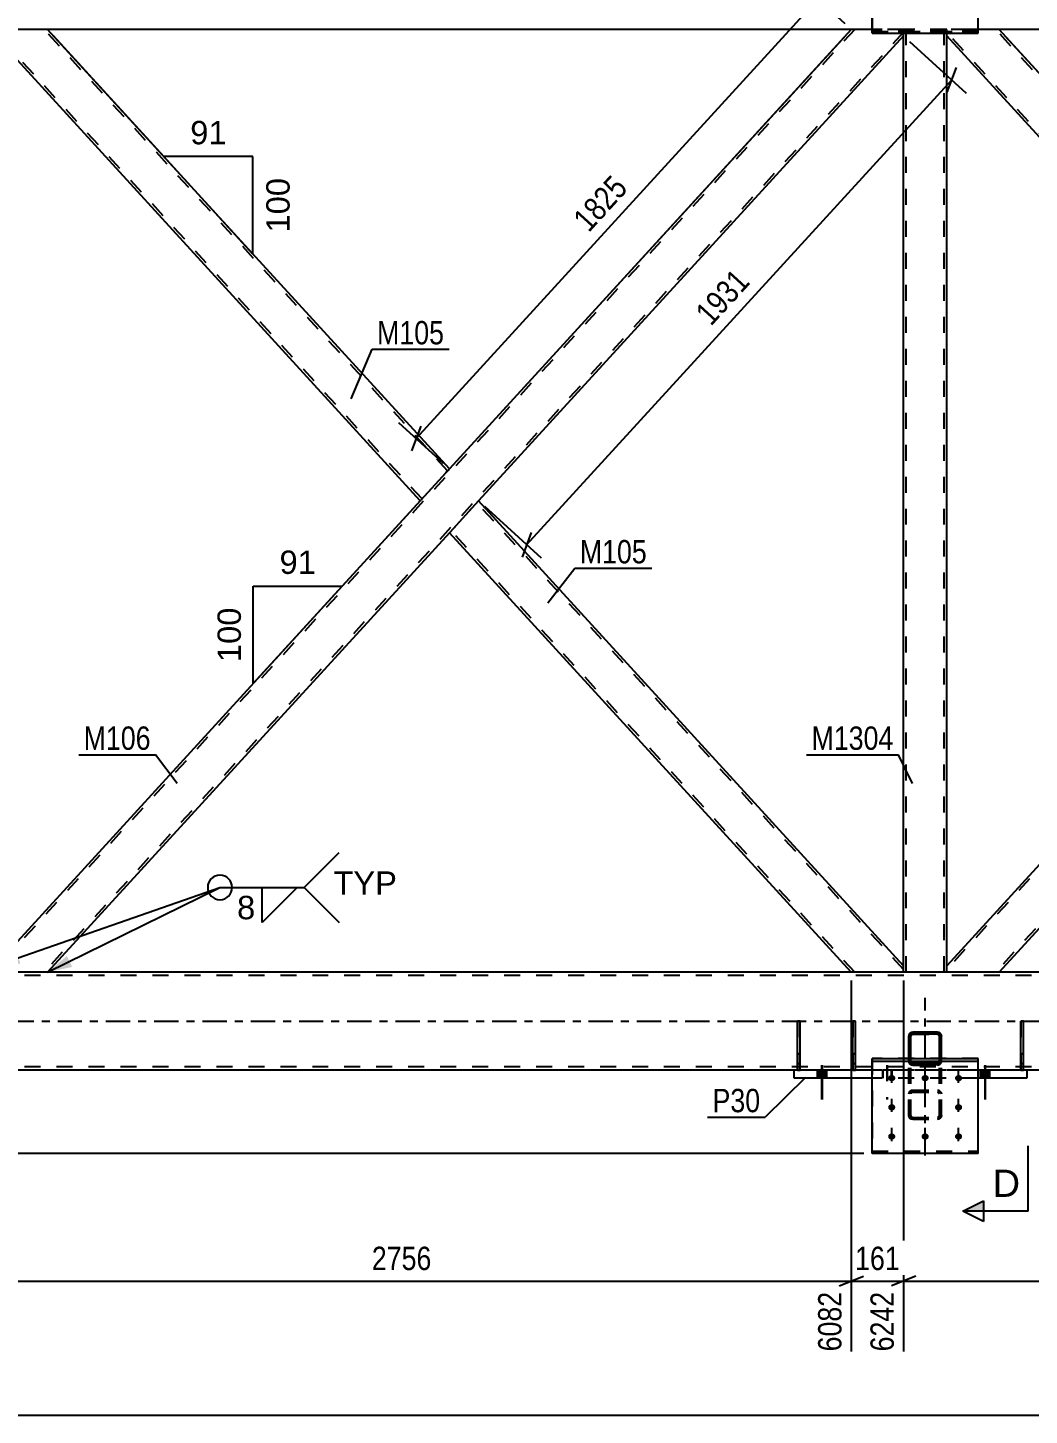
# Model space of a CAD drawing. Header units: millimetres. Extents: x -81 to 760, y -449 to 145.
# Drawn here: x 102.3 to 225.1, y -175.9 to -5.8 of the extents above; entities that cross this region are included whole.
import ezdxf

# ---------------------------------------------------------------- set-up
doc = ezdxf.new("R2010")
doc.units = ezdxf.units.MM
doc.linetypes.add('DXK_LINE_DOT2', pattern=[3.9198, 1.9599, -1.9599])
doc.linetypes.add('DXK_LINE_DOT3', pattern=[5.9187, 2.979, -0.9799, 0.9799, -0.9799])
doc.styles.add('Arial', font='ARIAL.TTF', dxfattribs={"height": 0.2})
doc.styles.add('Arial Narrow', font='ARIALN.TTF', dxfattribs={"height": 0.2})

# ---------------------------------------------------------------- blocks, each defined once
blk = doc.blocks.new('Part-122571161-3328 - 3322')
at = {"color": 2, "linetype": 'Continuous'}
for p, q in [((196.29, -134.6), (196.29, -133.6)), ((205.83, -133.6), (196.29, -133.6)), ((224.79, -133.6), (218.83, -133.6)), ((224.79, -133.6), (224.79, -134.6)), ((205.83, -134.6), (196.29, -134.6)), ((224.79, -134.6), (218.83, -134.6))]:
    blk.add_line(p, q, dxfattribs=at)
at = {"color": 7, "linetype": 'DXK_LINE_DOT2'}
for p, q in [((218.83, -133.6), (205.83, -133.6)), ((218.83, -134.6), (205.83, -134.6))]:
    blk.add_line(p, q, dxfattribs=at)
blk = doc.blocks.new('Part-122571161-3352 - 3322')
at = {"color": 2, "linetype": 'Continuous'}
for p, q in [((210.37, -129.26), (210.33, -129.44)), ((210.47, -129.1), (210.37, -129.26)), ((210.63, -129), (210.47, -129.1)), ((210.81, -128.96), (210.63, -129)), ((213.85, -128.96), (210.81, -128.96)), ((214.04, -129), (213.85, -128.96)), ((214.19, -129.1), (214.04, -129)), ((214.3, -129.26), (214.19, -129.1)), ((214.33, -129.44), (214.3, -129.26)), ((210.33, -129.45), (210.33, -129.44)), ((214.33, -129.45), (214.33, -129.44))]:
    blk.add_line(p, q, dxfattribs=at)
at = {"color": 7, "linetype": 'DXK_LINE_DOT2'}
for p, q in [((210.33, -129.44), (210.37, -129.26)), ((210.59, -129.35), (210.64, -129.27)), ((210.63, -129), (210.81, -128.96)), ((210.64, -129.27), (210.72, -129.22)), ((210.72, -129.22), (210.81, -129.2)), ((213.85, -129.2), (210.81, -129.2)), ((213.85, -128.96), (214.04, -129)), ((213.85, -129.2), (213.95, -129.22)), ((213.95, -129.22), (214.02, -129.27)), ((214.02, -129.27), (214.07, -129.35)), ((214.3, -129.26), (214.33, -129.44)), ((210.33, -132.48), (210.33, -129.45)), ((210.57, -129.44), (210.59, -129.35)), ((210.57, -132.48), (210.57, -129.44)), ((214.07, -129.35), (214.09, -129.44)), ((214.09, -132.48), (214.09, -129.44)), ((214.33, -132.48), (214.33, -129.45)), ((210.33, -132.48), (210.37, -132.66)), ((210.37, -132.66), (210.33, -132.48)), ((210.37, -132.66), (210.47, -132.82)), ((210.59, -132.57), (210.57, -132.48)), ((210.64, -132.65), (210.59, -132.57)), ((210.72, -132.7), (210.64, -132.65)), ((214.02, -132.65), (213.95, -132.7)), ((214.07, -132.57), (214.02, -132.65)), ((214.09, -132.48), (214.07, -132.57)), ((214.19, -132.82), (214.3, -132.66)), ((214.3, -132.66), (214.33, -132.48)), ((214.33, -132.48), (214.3, -132.66)), ((210.47, -132.82), (210.63, -132.92)), ((210.63, -132.92), (210.81, -132.96)), ((210.72, -132.94), (210.63, -132.92)), ((210.81, -132.72), (210.72, -132.7)), ((210.81, -132.96), (210.72, -132.94)), ((213.85, -132.72), (210.81, -132.72)), ((213.85, -132.96), (210.81, -132.96)), ((213.95, -132.7), (213.85, -132.72)), ((213.85, -132.96), (214.04, -132.92)), ((214.04, -132.92), (213.85, -132.96)), ((214.04, -132.92), (214.19, -132.82))]:
    blk.add_line(p, q, dxfattribs=at)
for centre, start, end in [((210.81, -129.44), 112.5, 157.5), ((213.85, -129.44), 22.5, 67.5), ((210.81, -132.48), 202.5, 247.5), ((213.85, -132.48), 292.5, 337.5)]:
    blk.add_arc(centre, 0.48, start, end, dxfattribs=at)
blk = doc.blocks.new('Part-122571161-3351 - 3322')
at = {"color": 7, "linetype": 'DXK_LINE_DOT3'}
blk.add_line((212.33, -144.05), (212.33, -124.77), dxfattribs=at)
at = {"color": 2, "linetype": 'Continuous'}
for p, q in [((210.33, -129.45), (210.37, -129.27)), ((210.37, -129.27), (210.47, -129.11)), ((210.47, -129.11), (210.63, -129.01)), ((210.63, -129.01), (210.81, -128.97)), ((210.81, -128.97), (213.85, -128.97)), ((213.85, -128.97), (214.04, -129.01)), ((214.04, -129.01), (214.19, -129.11)), ((214.19, -129.11), (214.3, -129.27)), ((214.3, -129.27), (214.33, -129.45)), ((210.33, -132.17), (210.33, -129.45)), ((214.33, -132.17), (214.33, -129.45))]:
    blk.add_line(p, q, dxfattribs=at)
at = {"color": 7, "linetype": 'DXK_LINE_DOT2'}
for p, q in [((210.64, -129.28), (210.59, -129.36)), ((210.72, -129.23), (210.64, -129.28)), ((210.81, -129.21), (210.72, -129.23)), ((210.81, -129.21), (213.85, -129.21)), ((213.95, -129.23), (213.85, -129.21)), ((214.02, -129.28), (213.95, -129.23)), ((214.07, -129.36), (214.02, -129.28)), ((210.59, -129.36), (210.57, -129.45)), ((210.57, -139.19), (210.57, -129.45)), ((214.09, -129.45), (214.07, -129.36)), ((214.09, -139.19), (214.09, -129.45)), ((210.33, -139.19), (210.33, -132.17)), ((210.37, -132.67), (210.33, -132.49)), ((210.47, -132.83), (210.37, -132.67)), ((210.57, -132.49), (210.59, -132.58)), ((210.59, -132.58), (210.64, -132.66)), ((210.64, -132.66), (210.72, -132.71)), ((213.95, -132.71), (214.02, -132.66)), ((214.02, -132.66), (214.07, -132.58)), ((214.07, -132.58), (214.09, -132.49)), ((214.3, -132.67), (214.19, -132.83)), ((214.33, -132.49), (214.3, -132.67)), ((214.33, -139.19), (214.33, -132.17)), ((210.63, -132.93), (210.47, -132.83)), ((210.81, -132.97), (210.63, -132.93)), ((210.72, -132.71), (210.81, -132.73)), ((210.81, -132.73), (213.85, -132.73)), ((210.81, -132.97), (213.85, -132.97)), ((213.85, -132.73), (213.95, -132.71)), ((214.04, -132.93), (213.85, -132.97)), ((214.19, -132.83), (214.04, -132.93)), ((210.81, -136.08), (210.63, -136.11)), ((210.81, -136.08), (213.85, -136.08)), ((214.04, -136.11), (213.85, -136.08)), ((210.37, -136.34), (210.33, -136.5)), ((210.47, -136.2), (210.37, -136.34)), ((210.63, -136.11), (210.47, -136.2)), ((210.57, -136.5), (210.59, -136.42)), ((210.59, -136.42), (210.64, -136.35)), ((210.64, -136.35), (210.72, -136.31)), ((210.72, -136.31), (210.81, -136.29)), ((210.81, -136.29), (213.85, -136.29)), ((213.85, -136.29), (213.95, -136.31)), ((213.95, -136.31), (214.02, -136.35)), ((214.02, -136.35), (214.07, -136.42)), ((214.19, -136.2), (214.04, -136.11)), ((214.07, -136.42), (214.09, -136.5)), ((214.3, -136.34), (214.19, -136.2)), ((214.33, -136.5), (214.3, -136.34)), ((210.33, -139.19), (210.37, -139.35)), ((210.37, -139.35), (210.47, -139.49)), ((210.59, -139.27), (210.57, -139.19)), ((210.64, -139.34), (210.59, -139.27)), ((210.72, -139.39), (210.64, -139.34)), ((210.81, -139.4), (210.72, -139.39)), ((210.81, -139.4), (213.85, -139.4)), ((213.95, -139.39), (213.85, -139.4)), ((214.02, -139.34), (213.95, -139.39)), ((214.07, -139.27), (214.02, -139.34)), ((214.09, -139.19), (214.07, -139.27)), ((214.19, -139.49), (214.3, -139.35)), ((214.3, -139.35), (214.33, -139.19)), ((210.47, -139.49), (210.63, -139.58)), ((210.63, -139.58), (210.81, -139.62)), ((210.81, -139.62), (213.85, -139.62)), ((213.85, -139.62), (214.04, -139.58)), ((214.04, -139.58), (214.19, -139.49))]:
    blk.add_line(p, q, dxfattribs=at)
blk = doc.blocks.new('Bolt-122571161-3353 - 3322')
at = {"linetype": 'Continuous'}
for points in [[(200.17, -133.6), (199.09, -133.6), (199.09, -134.6), (200.17, -134.6)], [(220.17, -133.6), (219.09, -133.6), (219.09, -134.6), (220.17, -134.6)]]:
    blk.add_hatch(color=1, dxfattribs=at).paths.add_polyline_path(points)
at = {"color": 1, "linetype": 'Continuous'}
for p, q in [((199.09, -133.6), (199.09, -134.6)), ((199.63, -133), (199.63, -137.2)), ((200.17, -133.6), (200.17, -134.6)), ((219.09, -133.6), (219.09, -134.6)), ((219.63, -133), (219.63, -137.2)), ((220.17, -133.6), (220.17, -134.6))]:
    blk.add_line(p, q, dxfattribs=at)
at = {"color": 1, "linetype": 'DXK_LINE_DOT2'}
for p, q in [((207.09, -133.6), (207.09, -134.6)), ((207.63, -133), (207.63, -137.2)), ((208.17, -133.6), (208.17, -134.6))]:
    blk.add_line(p, q, dxfattribs=at)
blk = doc.blocks.new('Bolt-122571161-3354 - 3322')
at = {"linetype": 'Continuous'}
for points in [[(200.23, -133.6), (199.15, -133.6), (199.15, -134.6), (200.23, -134.6)], [(220.23, -133.6), (219.15, -133.6), (219.15, -134.6), (220.23, -134.6)]]:
    blk.add_hatch(color=1, dxfattribs=at).paths.add_polyline_path(points)
at = {"color": 1, "linetype": 'Continuous'}
for p, q in [((199.15, -133.6), (199.15, -134.6)), ((199.69, -133), (199.69, -137.2)), ((200.23, -133.6), (200.23, -134.6)), ((219.15, -133.6), (219.15, -134.6)), ((219.69, -133), (219.69, -137.2)), ((220.23, -133.6), (220.23, -134.6))]:
    blk.add_line(p, q, dxfattribs=at)
at = {"color": 1, "linetype": 'DXK_LINE_DOT2'}
for p, q in [((207.15, -133.6), (207.15, -134.6)), ((207.69, -133), (207.69, -137.2)), ((208.23, -133.6), (208.23, -134.6))]:
    blk.add_line(p, q, dxfattribs=at)
blk = doc.blocks.new('Part-122571161-3507 - 3322')
at = {"color": 2, "linetype": 'Continuous'}
for p, q in [((196.69, -133.6), (196.69, -127.6)), ((196.69, -127.6), (197.01, -127.6)), ((197.01, -133.6), (197.01, -127.6)), ((196.69, -131.6), (197.01, -131.6)), ((197.01, -133.6), (196.69, -133.6))]:
    blk.add_line(p, q, dxfattribs=at)
at = {"color": 7, "linetype": 'DXK_LINE_DOT2'}
blk.add_line((196.69, -132.8), (197.01, -132.8), dxfattribs=at)
blk = doc.blocks.new('Bolt-122571161-3488 - 3322')
at = {"color": 1, "linetype": 'DXK_LINE_DOT2'}
for p, q in [((208.23, -135.14), (208.23, -133.52)), ((212.33, -135.14), (212.33, -133.52)), ((216.43, -135.14), (216.43, -133.52)), ((208.23, -138.72), (208.23, -137.1)), ((216.43, -138.72), (216.43, -137.1)), ((208.23, -142.3), (208.23, -140.68)), ((212.33, -142.3), (212.33, -140.68)), ((216.43, -142.3), (216.43, -140.68))]:
    blk.add_line(p, q, dxfattribs=at)
blk = doc.blocks.new('Bolt-122571161-3491 - 3322')
at = {"linetype": 'Continuous'}
for points in [[(208.23, -134.2), (208.32, -134.2), (208.41, -134.23), (208.49, -134.27), (208.56, -134.32), (208.61, -134.39), (208.65, -134.46), (208.67, -134.54), (208.67, -134.62), (208.65, -134.7), (208.61, -134.77), (208.56, -134.84), (208.49, -134.89), (208.41, -134.93), (208.32, -134.96), (208.23, -134.96), (208.14, -134.96), (208.05, -134.93), (207.97, -134.89), (207.91, -134.84), (207.85, -134.77), (207.81, -134.7), (207.8, -134.62), (207.8, -134.54), (207.81, -134.46), (207.85, -134.39), (207.91, -134.32), (207.97, -134.27), (208.05, -134.23), (208.14, -134.2)], [(212.33, -134.2), (212.42, -134.2), (212.51, -134.23), (212.59, -134.27), (212.66, -134.32), (212.71, -134.39), (212.75, -134.46), (212.77, -134.54), (212.77, -134.62), (212.75, -134.7), (212.71, -134.77), (212.66, -134.84), (212.59, -134.89), (212.51, -134.93), (212.42, -134.96), (212.33, -134.96), (212.24, -134.96), (212.15, -134.93), (212.07, -134.89), (212.01, -134.84), (211.95, -134.77), (211.91, -134.7), (211.9, -134.62), (211.9, -134.54), (211.91, -134.46), (211.95, -134.39), (212.01, -134.32), (212.07, -134.27), (212.15, -134.23), (212.24, -134.2)], [(216.43, -134.2), (216.52, -134.2), (216.61, -134.23), (216.69, -134.27), (216.76, -134.32), (216.81, -134.39), (216.85, -134.46), (216.87, -134.54), (216.87, -134.62), (216.85, -134.7), (216.81, -134.77), (216.76, -134.84), (216.69, -134.89), (216.61, -134.93), (216.52, -134.96), (216.43, -134.96), (216.34, -134.96), (216.25, -134.93), (216.17, -134.89), (216.11, -134.84), (216.05, -134.77), (216.01, -134.7), (216, -134.62), (216, -134.54), (216.01, -134.46), (216.05, -134.39), (216.11, -134.32), (216.17, -134.27), (216.25, -134.23), (216.34, -134.2)], [(208.23, -137.78), (208.32, -137.78), (208.41, -137.81), (208.49, -137.85), (208.56, -137.9), (208.61, -137.97), (208.65, -138.04), (208.67, -138.12), (208.67, -138.2), (208.65, -138.28), (208.61, -138.35), (208.56, -138.42), (208.49, -138.47), (208.41, -138.51), (208.32, -138.54), (208.23, -138.54), (208.14, -138.54), (208.05, -138.51), (207.97, -138.47), (207.91, -138.42), (207.85, -138.35), (207.81, -138.28), (207.8, -138.2), (207.8, -138.12), (207.81, -138.04), (207.85, -137.97), (207.91, -137.9), (207.97, -137.85), (208.05, -137.81), (208.14, -137.78)], [(216.43, -137.78), (216.52, -137.78), (216.61, -137.81), (216.69, -137.85), (216.76, -137.9), (216.81, -137.97), (216.85, -138.04), (216.87, -138.12), (216.87, -138.2), (216.85, -138.28), (216.81, -138.35), (216.76, -138.42), (216.69, -138.47), (216.61, -138.51), (216.52, -138.54), (216.43, -138.54), (216.34, -138.54), (216.25, -138.51), (216.17, -138.47), (216.11, -138.42), (216.05, -138.35), (216.01, -138.28), (216, -138.2), (216, -138.12), (216.01, -138.04), (216.05, -137.97), (216.11, -137.9), (216.17, -137.85), (216.25, -137.81), (216.34, -137.78)], [(208.23, -141.36), (208.32, -141.36), (208.41, -141.39), (208.49, -141.43), (208.56, -141.48), (208.61, -141.55), (208.65, -141.62), (208.67, -141.7), (208.67, -141.78), (208.65, -141.86), (208.61, -141.93), (208.56, -142), (208.49, -142.05), (208.41, -142.09), (208.32, -142.12), (208.23, -142.12), (208.14, -142.12), (208.05, -142.09), (207.97, -142.05), (207.91, -142), (207.85, -141.93), (207.81, -141.86), (207.8, -141.78), (207.8, -141.7), (207.81, -141.62), (207.85, -141.55), (207.91, -141.48), (207.97, -141.43), (208.05, -141.39), (208.14, -141.36)], [(212.33, -141.36), (212.42, -141.36), (212.51, -141.39), (212.59, -141.43), (212.66, -141.48), (212.71, -141.55), (212.75, -141.62), (212.77, -141.7), (212.77, -141.78), (212.75, -141.86), (212.71, -141.93), (212.66, -142), (212.59, -142.05), (212.51, -142.09), (212.42, -142.12), (212.33, -142.12), (212.24, -142.12), (212.15, -142.09), (212.07, -142.05), (212.01, -142), (211.95, -141.93), (211.91, -141.86), (211.9, -141.78), (211.9, -141.7), (211.91, -141.62), (211.95, -141.55), (212.01, -141.48), (212.07, -141.43), (212.15, -141.39), (212.24, -141.36)], [(216.43, -141.36), (216.52, -141.36), (216.61, -141.39), (216.69, -141.43), (216.76, -141.48), (216.81, -141.55), (216.85, -141.62), (216.87, -141.7), (216.87, -141.78), (216.85, -141.86), (216.81, -141.93), (216.76, -142), (216.69, -142.05), (216.61, -142.09), (216.52, -142.12), (216.43, -142.12), (216.34, -142.12), (216.25, -142.09), (216.17, -142.05), (216.11, -142), (216.05, -141.93), (216.01, -141.86), (216, -141.78), (216, -141.7), (216.01, -141.62), (216.05, -141.55), (216.11, -141.48), (216.17, -141.43), (216.25, -141.39), (216.34, -141.36)]]:
    blk.add_hatch(color=1, dxfattribs=at).paths.add_polyline_path(points)
at = {"color": 1, "linetype": 'Continuous'}
for p, q in [((208.23, -135.14), (208.23, -133.53)), ((212.33, -135.14), (212.33, -133.53)), ((216.43, -135.14), (216.43, -133.53)), ((208.23, -138.72), (208.23, -137.11)), ((216.43, -138.72), (216.43, -137.11)), ((208.23, -142.3), (208.23, -140.69)), ((212.33, -142.3), (212.33, -140.69)), ((216.43, -142.3), (216.43, -140.69))]:
    blk.add_line(p, q, dxfattribs=at)
blk = doc.blocks.new('Part-122571161-3501 - 3322')
at = {"color": 2, "linetype": 'Continuous'}
for p, q in [((224.07, -133.6), (224.07, -127.6)), ((224.07, -127.6), (224.39, -127.6)), ((224.39, -133.6), (224.39, -127.6)), ((224.07, -131.6), (224.39, -131.6)), ((224.39, -133.6), (224.07, -133.6))]:
    blk.add_line(p, q, dxfattribs=at)
at = {"color": 7, "linetype": 'DXK_LINE_DOT2'}
blk.add_line((224.07, -132.8), (224.39, -132.8), dxfattribs=at)
blk = doc.blocks.new('Part-122571161-3504 - 3322')
at = {"color": 2, "linetype": 'Continuous'}
for p, q in [((203.47, -133.6), (203.47, -127.6)), ((203.47, -127.6), (203.79, -127.6)), ((203.79, -133.6), (203.79, -127.6)), ((203.47, -131.6), (203.79, -131.6)), ((203.79, -133.6), (203.47, -133.6))]:
    blk.add_line(p, q, dxfattribs=at)
at = {"color": 7, "linetype": 'DXK_LINE_DOT2'}
blk.add_line((203.47, -132.8), (203.79, -132.8), dxfattribs=at)
blk = doc.blocks.new('Part-122571161-3510 - 3322')
at = {"color": 7, "linetype": 'DXK_LINE_DOT2'}
for p, q in [((224.07, -127.6), (224.07, -133.6)), ((224.39, -127.6), (224.07, -127.6)), ((224.39, -133.6), (224.39, -127.6)), ((224.39, -131.6), (224.07, -131.6)), ((224.07, -132.8), (224.39, -132.8)), ((224.07, -133.6), (224.39, -133.6))]:
    blk.add_line(p, q, dxfattribs=at)
blk = doc.blocks.new('Part-122571161-3513 - 3322')
at = {"color": 7, "linetype": 'DXK_LINE_DOT2'}
for p, q in [((203.47, -127.6), (203.47, -133.6)), ((203.79, -127.6), (203.47, -127.6)), ((203.79, -133.6), (203.79, -127.6)), ((203.79, -131.6), (203.47, -131.6)), ((203.47, -132.8), (203.79, -132.8)), ((203.47, -133.6), (203.79, -133.6))]:
    blk.add_line(p, q, dxfattribs=at)
blk = doc.blocks.new('Part-122571161-3516 - 3322')
at = {"color": 7, "linetype": 'DXK_LINE_DOT2'}
for p, q in [((196.69, -127.6), (196.69, -133.6)), ((197.01, -127.6), (196.69, -127.6)), ((197.01, -133.6), (197.01, -127.6)), ((197.01, -131.6), (196.69, -131.6)), ((196.69, -132.8), (197.01, -132.8)), ((196.69, -133.6), (197.01, -133.6))]:
    blk.add_line(p, q, dxfattribs=at)
blk = doc.blocks.new('Part-122571161-3521 - 3322')
at = {"color": 2, "linetype": 'Continuous'}
for p, q in [((205.83, -6), (0, -6)), ((439.17, -6), (218.83, -6))]:
    blk.add_line(p, q, dxfattribs=at)
at = {"color": 7, "linetype": 'DXK_LINE_DOT2'}
blk.add_line((218.83, -6), (205.83, -6), dxfattribs=at)
blk = doc.blocks.new('Part-122571161-3526 - 3322')
at = {"color": 2, "linetype": 'Continuous'}
for p, q in [((578.17, -121.6), (-40, -121.6)), ((196.29, -133.6), (-14.5, -133.6)), ((439.17, -133.6), (224.79, -133.6))]:
    blk.add_line(p, q, dxfattribs=at)
at = {"color": 7, "linetype": 'DXK_LINE_DOT2'}
for p, q in [((578.17, -122), (-40, -122)), ((578.17, -133.2), (-40, -133.2)), ((578.17, -133.6), (-27.5, -133.6)), ((224.79, -133.6), (196.29, -133.6))]:
    blk.add_line(p, q, dxfattribs=at)
at = {"color": 7, "linetype": 'DXK_LINE_DOT3'}
blk.add_line((-42, -127.6), (578.17, -127.6), dxfattribs=at)
blk = doc.blocks.new('Part-122571161-3671 - 3322')
at = {"color": 7, "linetype": 'DXK_LINE_DOT3'}
blk.add_line((212.33, -144.05), (212.33, -124.75), dxfattribs=at)
at = {"color": 7, "linetype": 'DXK_LINE_DOT2'}
for p, q in [((210.37, -129.25), (210.33, -129.43)), ((210.47, -129.09), (210.37, -129.25)), ((210.63, -128.99), (210.47, -129.09)), ((210.59, -129.34), (210.64, -129.26)), ((210.81, -128.95), (210.63, -128.99)), ((210.64, -129.26), (210.72, -129.21)), ((210.72, -129.21), (210.81, -129.19)), ((210.81, -128.95), (213.85, -128.95)), ((210.81, -129.19), (213.85, -129.19)), ((214.04, -128.99), (213.85, -128.95)), ((213.85, -129.19), (213.95, -129.21)), ((213.95, -129.21), (214.02, -129.26)), ((214.02, -129.26), (214.07, -129.34)), ((214.19, -129.09), (214.04, -128.99)), ((214.3, -129.25), (214.19, -129.09)), ((214.33, -129.43), (214.3, -129.25)), ((210.33, -139.18), (210.33, -129.43)), ((210.57, -129.43), (210.59, -129.34)), ((210.57, -139.18), (210.57, -129.43)), ((214.07, -129.34), (214.09, -129.43)), ((214.09, -139.18), (214.09, -129.43)), ((214.33, -139.18), (214.33, -129.43)), ((210.33, -132.48), (210.37, -132.67)), ((210.37, -132.67), (210.47, -132.83)), ((210.59, -132.58), (210.57, -132.48)), ((210.64, -132.65), (210.59, -132.58)), ((210.72, -132.71), (210.64, -132.65)), ((214.02, -132.65), (213.95, -132.71)), ((214.07, -132.58), (214.02, -132.65)), ((214.09, -132.48), (214.07, -132.58)), ((214.19, -132.83), (214.3, -132.67)), ((214.3, -132.67), (214.33, -132.48)), ((210.47, -132.83), (210.63, -132.93)), ((210.63, -132.93), (210.81, -132.97)), ((210.81, -132.73), (210.72, -132.71)), ((210.81, -132.73), (213.85, -132.73)), ((210.81, -132.97), (213.85, -132.97)), ((213.95, -132.71), (213.85, -132.73)), ((213.85, -132.97), (214.04, -132.93)), ((214.04, -132.93), (214.19, -132.83)), ((210.63, -136.1), (210.81, -136.07)), ((210.81, -136.07), (213.85, -136.07)), ((213.85, -136.07), (214.04, -136.1)), ((210.33, -136.5), (210.37, -136.33)), ((210.37, -136.33), (210.47, -136.2)), ((210.47, -136.2), (210.63, -136.1)), ((210.59, -136.41), (210.57, -136.5)), ((210.64, -136.35), (210.59, -136.41)), ((210.72, -136.3), (210.64, -136.35)), ((210.81, -136.28), (210.72, -136.3)), ((210.81, -136.28), (213.85, -136.28)), ((213.95, -136.3), (213.85, -136.28)), ((214.02, -136.35), (213.95, -136.3)), ((214.07, -136.41), (214.02, -136.35)), ((214.04, -136.1), (214.19, -136.2)), ((214.09, -136.5), (214.07, -136.41)), ((214.19, -136.2), (214.3, -136.33)), ((214.3, -136.33), (214.33, -136.5)), ((210.37, -139.35), (210.33, -139.18)), ((210.47, -139.48), (210.37, -139.35)), ((210.63, -139.58), (210.47, -139.48)), ((210.57, -139.18), (210.59, -139.27)), ((210.59, -139.27), (210.64, -139.33)), ((210.64, -139.33), (210.72, -139.38)), ((210.72, -139.38), (210.81, -139.4)), ((210.81, -139.4), (213.85, -139.4)), ((213.85, -139.4), (213.95, -139.38)), ((213.95, -139.38), (214.02, -139.33)), ((214.02, -139.33), (214.07, -139.27)), ((214.19, -139.48), (214.04, -139.58)), ((214.07, -139.27), (214.09, -139.18)), ((214.3, -139.35), (214.19, -139.48)), ((214.33, -139.18), (214.3, -139.35)), ((210.81, -139.61), (210.63, -139.58)), ((210.81, -139.61), (213.85, -139.61)), ((214.04, -139.58), (213.85, -139.61))]:
    blk.add_line(p, q, dxfattribs=at)
blk = doc.blocks.new('Part-122571161-3577 - 3322')
at = {"color": 7, "linetype": 'DXK_LINE_DOT2'}
for p, q in [((218.83, -132.17), (205.83, -132.17)), ((205.83, -132.17), (205.83, -143.83)), ((205.83, -132.48), (218.83, -132.48)), ((218.83, -143.83), (218.83, -132.17)), ((205.83, -143.52), (218.83, -143.52)), ((218.83, -143.83), (205.83, -143.83))]:
    blk.add_line(p, q, dxfattribs=at)
blk = doc.blocks.new('Part-122571161-3580 - 3322')
at = {"color": 7, "linetype": 'DXK_LINE_DOT2'}
for p, q in [((205.83, -6.48), (205.83, 5.95)), ((205.83, 5.95), (218.83, 5.95)), ((205.83, 5.73), (218.83, 5.73)), ((218.83, -6.48), (218.83, 5.95)), ((218.83, -6.26), (205.83, -6.26)), ((218.83, -6.48), (205.83, -6.48))]:
    blk.add_line(p, q, dxfattribs=at)
blk = doc.blocks.new('Part-122571161-3583 - 3322')
at = {"color": 2, "linetype": 'Continuous'}
for p, q in [((218.83, 5.95), (205.83, 5.95)), ((205.83, 5.95), (205.83, -6.48)), ((205.83, 5.73), (218.83, 5.73)), ((218.83, -6.48), (218.83, 5.95)), ((205.83, -6.48), (218.83, -6.48))]:
    blk.add_line(p, q, dxfattribs=at)
at = {"color": 7, "linetype": 'DXK_LINE_DOT2'}
blk.add_line((205.83, -6.26), (218.83, -6.26), dxfattribs=at)
blk = doc.blocks.new('Part-122571161-3586 - 3322')
at = {"color": 2, "linetype": 'Continuous'}
for p, q in [((205.83, -132.17), (218.83, -132.17)), ((205.83, -143.84), (205.83, -132.17)), ((205.83, -132.48), (218.83, -132.48)), ((218.83, -143.84), (218.83, -132.17)), ((218.83, -143.84), (205.83, -143.84))]:
    blk.add_line(p, q, dxfattribs=at)
at = {"color": 7, "linetype": 'DXK_LINE_DOT2'}
blk.add_line((205.83, -143.52), (218.83, -143.52), dxfattribs=at)
blk = doc.blocks.new('Part-122571161-3589 - 3322')
at = {"color": 7, "linetype": 'DXK_LINE_DOT2'}
for p, q in [((210.33, -129.44), (210.37, -129.26)), ((210.37, -129.26), (210.33, -129.44)), ((210.37, -129.26), (210.47, -129.1)), ((210.47, -129.1), (210.63, -129)), ((210.64, -129.27), (210.59, -129.35)), ((210.63, -129), (210.81, -128.96)), ((210.81, -128.96), (210.63, -129)), ((210.72, -129.22), (210.64, -129.27)), ((210.81, -129.2), (210.72, -129.22)), ((213.85, -128.96), (210.81, -128.96)), ((213.85, -129.2), (210.81, -129.2)), ((213.85, -128.96), (214.04, -129)), ((214.04, -129), (213.85, -128.96)), ((213.95, -129.22), (213.85, -129.2)), ((214.02, -129.27), (213.95, -129.22)), ((214.07, -129.35), (214.02, -129.27)), ((214.04, -129), (214.19, -129.1)), ((214.19, -129.1), (214.3, -129.26)), ((214.3, -129.26), (214.33, -129.44)), ((214.33, -129.44), (214.3, -129.26)), ((210.33, -132.48), (210.33, -129.44)), ((210.59, -129.35), (210.57, -129.44)), ((210.57, -132.48), (210.57, -129.44)), ((214.09, -129.44), (214.07, -129.35)), ((214.09, -132.48), (214.09, -129.44)), ((214.33, -132.48), (214.33, -129.44)), ((210.37, -132.66), (210.33, -132.48)), ((210.33, -132.48), (210.37, -132.66)), ((210.47, -132.82), (210.37, -132.66)), ((210.57, -132.48), (210.59, -132.57)), ((210.59, -132.57), (210.64, -132.65)), ((210.64, -132.65), (210.72, -132.7)), ((213.95, -132.7), (214.02, -132.65)), ((214.02, -132.65), (214.07, -132.57)), ((214.07, -132.57), (214.09, -132.48)), ((214.3, -132.66), (214.19, -132.82)), ((214.33, -132.48), (214.3, -132.66)), ((214.3, -132.66), (214.33, -132.48)), ((210.63, -132.92), (210.47, -132.82)), ((210.81, -132.96), (210.63, -132.92)), ((210.63, -132.92), (210.81, -132.96)), ((210.72, -132.7), (210.81, -132.72)), ((213.85, -132.72), (210.81, -132.72)), ((213.85, -132.96), (210.81, -132.96)), ((213.85, -132.72), (213.95, -132.7)), ((214.04, -132.92), (213.85, -132.96)), ((213.85, -132.96), (214.04, -132.92)), ((214.19, -132.82), (214.04, -132.92))]:
    blk.add_line(p, q, dxfattribs=at)
at = {"color": 7, "linetype": 'DXK_LINE_DOT3'}
blk.add_line((212.33, -130.96), (212.33, -130.96), dxfattribs=at)
at = {"color": 7, "linetype": 'DXK_LINE_DOT2'}
for centre, start, end in [((210.81, -129.44), 112.5, 157.5), ((213.85, -129.44), 22.5, 67.5), ((210.81, -132.48), 202.5, 247.5), ((213.85, -132.48), 292.5, 337.5)]:
    blk.add_arc(centre, 0.48, start, end, dxfattribs=at)
blk = doc.blocks.new('Part-122571161-3657 - 3322')
at = {"color": 2, "linetype": 'Continuous'}
for p, q in [((157.58, -63.8), (154, -67.71)), ((209.69, -120.8), (157.58, -63.8)), ((203.27, -121.6), (154, -67.71)), ((209.69, -121.6), (209.69, -120.8))]:
    blk.add_line(p, q, dxfattribs=at)
at = {"color": 7, "linetype": 'DXK_LINE_DOT2'}
for p, q in [((209.69, -121.27), (157.36, -64.04)), ((154.22, -67.48), (154.23, -67.46)), ((203.7, -121.6), (154.22, -67.48)), ((209.69, -121.6), (203.27, -121.6)), ((209.69, -121.6), (209.69, -121.57))]:
    blk.add_line(p, q, dxfattribs=at)
blk = doc.blocks.new('Part-122571161-3687 - 3322')
at = {"color": 7, "linetype": 'DXK_LINE_DOT2'}
for p, q in [((214.97, -6), (209.69, -6)), ((209.69, -6.8), (209.69, -6)), ((210.01, -121.6), (210.01, -6)), ((214.65, -121.6), (214.65, -6)), ((214.97, -6.8), (214.97, -6)), ((209.69, -121.6), (209.69, -120.8)), ((214.97, -121.6), (209.69, -121.6)), ((214.97, -121.6), (214.97, -120.8))]:
    blk.add_line(p, q, dxfattribs=at)
at = {"color": 2, "linetype": 'Continuous'}
for p, q in [((209.69, -120.8), (209.69, -6.8)), ((214.97, -120.8), (214.97, -6.8))]:
    blk.add_line(p, q, dxfattribs=at)
blk = doc.blocks.new('Part-122571161-3737 - 3322')
at = {"color": 7, "linetype": 'DXK_LINE_DOT2'}
for p, q in [((221.4, -6), (214.97, -6)), ((214.97, -6.48), (214.97, -6)), ((267.31, -63.56), (214.97, -6.33)), ((270.45, -60.12), (220.96, -6)), ((270.63, -59.92), (270.23, -60.36)), ((267.31, -63.56), (267.32, -63.54))]:
    blk.add_line(p, q, dxfattribs=at)
at = {"color": 2, "linetype": 'Continuous'}
for p, q in [((214.97, -6.8), (214.97, -6.48)), ((267.09, -63.8), (214.97, -6.8)), ((270.67, -59.89), (221.4, -6)), ((270.23, -60.36), (267.09, -63.8)), ((270.67, -59.89), (270.23, -60.36))]:
    blk.add_line(p, q, dxfattribs=at)
blk = doc.blocks.new('Part-122571161-3742 - 3322')
at = {"color": 7, "linetype": 'DXK_LINE_DOT2'}
for p, q in [((320.37, -6), (214.97, -121.27)), ((326.36, -6.33), (220.96, -121.6)), ((326.36, -6), (319.94, -6)), ((270.67, -59.89), (267.09, -63.8)), ((274.24, -63.8), (270.67, -67.71)), ((221.4, -121.6), (214.97, -121.6))]:
    blk.add_line(p, q, dxfattribs=at)
at = {"color": 2, "linetype": 'Continuous'}
for p, q in [((319.94, -6), (270.67, -59.89)), ((326.36, -6.8), (274.24, -63.8)), ((326.36, -6.8), (326.36, -6)), ((267.09, -63.8), (214.97, -120.8)), ((270.67, -67.71), (221.4, -121.6)), ((214.97, -121.6), (214.97, -120.8))]:
    blk.add_line(p, q, dxfattribs=at)
blk = doc.blocks.new('Part-122571161-3747 - 3322')
at = {"color": 2, "linetype": 'Continuous'}
for p, q in [((98.31, -6.8), (98.31, -6)), ((150.42, -63.8), (98.31, -6.8)), ((154, -59.89), (104.73, -6)), ((153.57, -60.36), (150.42, -63.8)), ((153.87, -60.03), (153.57, -60.36)), ((154, -59.89), (153.87, -60.03))]:
    blk.add_line(p, q, dxfattribs=at)
at = {"color": 7, "linetype": 'DXK_LINE_DOT2'}
for p, q in [((104.73, -6), (98.31, -6)), ((150.64, -63.56), (98.31, -6.33)), ((153.78, -60.12), (104.3, -6)), ((153.73, -60.18), (153.57, -60.36)), ((153.87, -60.03), (153.78, -60.12)), ((150.64, -63.56), (150.66, -63.54))]:
    blk.add_line(p, q, dxfattribs=at)
blk = doc.blocks.new('Part-122571161-3752 - 3322')
at = {"color": 7, "linetype": 'DXK_LINE_DOT2'}
for p, q in [((203.7, -6), (98.31, -121.27)), ((209.69, -6.33), (104.3, -121.6)), ((209.69, -6), (203.27, -6)), ((209.69, -6.48), (209.69, -6)), ((154, -59.89), (150.42, -63.8)), ((157.58, -63.8), (154, -67.71)), ((104.73, -121.6), (98.31, -121.6))]:
    blk.add_line(p, q, dxfattribs=at)
at = {"color": 2, "linetype": 'Continuous'}
for p, q in [((203.27, -6), (154, -59.89)), ((209.69, -6.8), (157.58, -63.8)), ((209.69, -6.52), (209.69, -6.48)), ((209.69, -6.8), (209.69, -6.52)), ((150.42, -63.8), (98.31, -120.8)), ((154, -67.71), (104.73, -121.6)), ((98.31, -121.6), (98.31, -120.8))]:
    blk.add_line(p, q, dxfattribs=at)
blk = doc.blocks.new('AngleDimension-122571161-3882 - 3322')
at = {"color": 7, "linetype": 'Continuous'}
for p, q in [((202.6, -6.74), (140.86, -74.26)), ((129.93, -74.26), (140.86, -74.26)), ((129.93, -86.21), (140.86, -74.26)), ((129.93, -86.21), (129.93, -74.26))]:
    blk.add_line(p, q, dxfattribs=at)
at = {"color": 0}
for points in [[(138.22, -73.36), (138.22, -69.16), (132.57, -69.16), (132.57, -73.36)], [(129.03, -76.3), (124.83, -76.3), (124.83, -84.17), (129.03, -84.17)]]:
    blk.add_wipeout(points, dxfattribs=at)
at = {"color": 3, "style": 'Arial'}
blk.add_text('91', height=2.865, dxfattribs=at).set_placement((133.17, -72.76))
blk.add_text('100', height=2.865, rotation=90.0002, dxfattribs=at).set_placement((128.43, -83.57))
blk = doc.blocks.new('AngleDimension-122571161-3911 - 3322')
at = {"color": 7, "linetype": 'Continuous'}
for p, q in [((105.4, -6.74), (118.98, -21.59)), ((129.91, -21.59), (118.98, -21.59)), ((129.91, -33.54), (118.98, -21.59)), ((129.91, -33.54), (129.91, -21.59))]:
    blk.add_line(p, q, dxfattribs=at)
at = {"color": 0}
for points in [[(127.27, -20.69), (127.27, -16.49), (121.62, -16.49), (121.62, -20.69)], [(135.01, -23.63), (130.81, -23.63), (130.81, -31.5), (135.01, -31.5)]]:
    blk.add_wipeout(points, dxfattribs=at)
at = {"color": 3, "style": 'Arial'}
blk.add_text('91', height=2.865, dxfattribs=at).set_placement((122.22, -20.09))
blk.add_text('100', height=2.865, rotation=90.0002, dxfattribs=at).set_placement((134.41, -30.9))
blk = doc.blocks.new('StraightDimension-122571161-3936 - 3322')
at = {"color": 7, "linetype": 'Continuous'}
for p, q in [((202.53, -5.33), (197.08, -0.34)), ((198.61, -3.77), (199.75, -0.75)), ((149.91, -56.15), (199.18, -2.26)), ((153.26, -59.21), (147.81, -54.22)), ((150.48, -54.64), (149.34, -57.66))]:
    blk.add_line(p, q, dxfattribs=at)
at = {"color": 0}
blk.add_wipeout([(176.86, -25.56), (173.76, -22.72), (168.02, -29), (171.12, -31.84)], dxfattribs=at)
at = {"color": 3, "style": 'Arial Narrow'}
blk.add_text('1825', height=2.863, rotation=47.5612, dxfattribs=at).set_placement((171.08, -30.99))
blk = doc.blocks.new('StraightDimension-122571161-3957 - 3322')
at = {"color": 7, "linetype": 'Continuous'}
for p, q in [((210.43, -7.47), (217.36, -13.81)), ((215.02, -13.7), (216.16, -10.68)), ((163.47, -69.19), (215.59, -12.19)), ((158.32, -64.47), (165.24, -70.81)), ((164.04, -67.68), (162.9, -70.7))]:
    blk.add_line(p, q, dxfattribs=at)
at = {"color": 0}
blk.add_wipeout([(191.85, -37.04), (188.75, -34.21), (183, -40.49), (186.1, -43.32)], dxfattribs=at)
at = {"color": 3, "style": 'Arial Narrow'}
blk.add_text('1931', height=2.863, rotation=47.5612, dxfattribs=at).set_placement((186.06, -42.47))
blk = doc.blocks.new('AngleDimension-122571161-4378 - 3322')
at = {"color": 7, "linetype": 'Continuous'}
for p, q in [((222.07, -6.74), (235.65, -21.59)), ((246.58, -21.59), (235.65, -21.59)), ((246.58, -33.54), (235.65, -21.59)), ((246.58, -33.54), (246.58, -21.59))]:
    blk.add_line(p, q, dxfattribs=at)
at = {"color": 0}
for points in [[(243.94, -20.69), (243.94, -16.49), (238.29, -16.49), (238.29, -20.69)], [(251.68, -23.63), (247.48, -23.63), (247.48, -31.5), (251.68, -31.5)]]:
    blk.add_wipeout(points, dxfattribs=at)
at = {"color": 3, "style": 'Arial'}
blk.add_text('91', height=2.865, dxfattribs=at).set_placement((238.89, -20.09))
blk.add_text('100', height=2.865, rotation=90.0002, dxfattribs=at).set_placement((251.08, -30.9))
blk = doc.blocks.new('StraightDimension-122571161-4541 - 3322')
at = {"color": 7, "linetype": 'Continuous'}
blk.add_line((204.83, -143.83), (-68.61, -143.83), dxfattribs=at)
blk = doc.blocks.new('StraightDimension-122571161-4549 - 3322')
at = {"color": 7, "linetype": 'Continuous'}
blk.add_line((-41, -175.91), (597.27, -175.91), dxfattribs=at)
blk = doc.blocks.new('StraightDimension-122571161-7951 - 3322')
at = {"color": 7, "linetype": 'Continuous'}
for p, q in [((209.69, -122.6), (209.69, -168.08)), ((319.94, -122.6), (319.94, -168.08)), ((211.19, -158.86), (208.19, -160.06)), ((209.69, -159.46), (319.94, -159.46)), ((318.44, -160.06), (321.44, -158.86))]:
    blk.add_line(p, q, dxfattribs=at)
at = {"color": 0}
blk.add_wipeout([(269.07, -158.71), (269.07, -154.51), (260.56, -154.51), (260.56, -158.71)], dxfattribs=at)
at = {"color": 0, "linetype": 'Continuous'}
blk.add_wipeout([(319.34, -160.16), (315.14, -160.16), (315.14, -168.68), (319.34, -168.68)], dxfattribs=at)
at = {"color": 3, "style": 'Arial Narrow'}
blk.add_text('2756', height=2.863, dxfattribs=at).set_placement((261.16, -158.11))
at = {"color": 3, "linetype": 'Continuous', "style": 'Arial Narrow'}
blk.add_text('8998', height=2.863, rotation=90.0002, dxfattribs=at).set_placement((318.74, -168.08))
blk = doc.blocks.new('StraightDimension-122571161-7952 - 3322')
at = {"color": 7, "linetype": 'Continuous'}
for p, q in [((203.27, -122.6), (203.27, -168.08)), ((209.69, -122.6), (209.69, -168.08)), ((201.77, -160.06), (204.77, -158.86)), ((203.27, -159.46), (209.69, -159.46)), ((211.19, -158.86), (208.19, -160.06))]:
    blk.add_line(p, q, dxfattribs=at)
at = {"color": 0}
blk.add_wipeout([(209.82, -158.71), (209.82, -154.51), (203.14, -154.51), (203.14, -158.71)], dxfattribs=at)
at = {"color": 0, "linetype": 'Continuous'}
blk.add_wipeout([(209.09, -160.16), (204.89, -160.16), (204.89, -168.68), (209.09, -168.68)], dxfattribs=at)
at = {"color": 3, "style": 'Arial Narrow'}
blk.add_text('161', height=2.863, dxfattribs=at).set_placement((203.74, -158.11))
at = {"color": 3, "linetype": 'Continuous', "style": 'Arial Narrow'}
blk.add_text('6242', height=2.863, rotation=90.0002, dxfattribs=at).set_placement((208.49, -168.08))
blk = doc.blocks.new('StraightDimension-122571161-7953 - 3322')
at = {"color": 7, "linetype": 'Continuous'}
for p, q in [((93.03, -122.6), (93.03, -168.08)), ((203.27, -122.6), (203.27, -168.08)), ((94.53, -158.86), (91.53, -160.06)), ((93.03, -159.46), (203.27, -159.46)), ((201.77, -160.06), (204.77, -158.86))]:
    blk.add_line(p, q, dxfattribs=at)
at = {"color": 0}
blk.add_wipeout([(152.41, -158.71), (152.41, -154.51), (143.89, -154.51), (143.89, -158.71)], dxfattribs=at)
at = {"color": 0, "linetype": 'Continuous'}
blk.add_wipeout([(202.67, -160.16), (198.47, -160.16), (198.47, -168.68), (202.67, -168.68)], dxfattribs=at)
at = {"color": 3, "style": 'Arial Narrow'}
blk.add_text('2756', height=2.863, dxfattribs=at).set_placement((144.49, -158.11))
at = {"color": 3, "linetype": 'Continuous', "style": 'Arial Narrow'}
blk.add_text('6082', height=2.863, rotation=90.0002, dxfattribs=at).set_placement((202.07, -168.08))
blk = doc.blocks.new('Mark-122571161-3324 - 3322')
at = {"color": 0}
blk.add_wipeout([(192.11, -138.76), (192.11, -135.76), (186.26, -135.76), (186.26, -138.76)], dxfattribs=at)
blk.add_wipeout([(192.11, -138.76), (192.11, -135.76), (186.26, -135.76), (186.26, -138.76)], dxfattribs=at)
at = {"color": 30, "linetype": 'Continuous'}
for p in [(197.65, -134.49), (185.66, -139.36)]:
    blk.add_line(p, (192.71, -139.36), dxfattribs=at)
at = {"color": 3, "style": 'Arial Narrow'}
blk.add_text('P30', height=2.863, dxfattribs=at).set_placement((186.26, -138.76))
blk = doc.blocks.new('Mark-122571161-3653 - 3322')
at = {"color": 0}
blk.add_wipeout([(178.21, -71.47), (178.21, -68.47), (169.99, -68.47), (169.99, -71.47)], dxfattribs=at)
blk.add_wipeout([(178.21, -71.47), (178.21, -68.47), (169.99, -68.47), (169.99, -71.47)], dxfattribs=at)
at = {"color": 30, "linetype": 'Continuous'}
for p, q in [((166.06, -76.31), (169.39, -72.07)), ((169.39, -72.07), (178.81, -72.07))]:
    blk.add_line(p, q, dxfattribs=at)
at = {"color": 3, "style": 'Arial Narrow'}
blk.add_text('M105', height=2.863, dxfattribs=at).set_placement((169.99, -71.47))
blk = doc.blocks.new('Mark-122571161-3683 - 3322')
at = {"color": 0}
blk.add_wipeout([(208.45, -94.33), (208.45, -91.33), (198.4, -91.33), (198.4, -94.33)], dxfattribs=at)
blk.add_wipeout([(208.45, -94.33), (208.45, -91.33), (198.4, -91.33), (198.4, -94.33)], dxfattribs=at)
at = {"color": 30, "linetype": 'Continuous'}
for p in [(197.8, -94.93), (210.76, -98.47)]:
    blk.add_line(p, (209.05, -94.93), dxfattribs=at)
at = {"color": 3, "style": 'Arial Narrow'}
blk.add_text('M1304', height=2.863, dxfattribs=at).set_placement((198.4, -94.33))
blk = doc.blocks.new('Mark-122571161-3743 - 3322')
at = {"color": 0}
blk.add_wipeout([(153.35, -44.62), (153.35, -41.62), (145.13, -41.62), (145.13, -44.62)], dxfattribs=at)
blk.add_wipeout([(153.35, -44.62), (153.35, -41.62), (145.13, -41.62), (145.13, -44.62)], dxfattribs=at)
at = {"color": 30, "linetype": 'Continuous'}
for p, q in [((141.94, -51.29), (144.53, -45.22)), ((144.53, -45.22), (153.95, -45.22))]:
    blk.add_line(p, q, dxfattribs=at)
at = {"color": 3, "style": 'Arial Narrow'}
blk.add_text('M105', height=2.863, dxfattribs=at).set_placement((145.13, -44.62))
blk = doc.blocks.new('Mark-122571161-3748 - 3322')
at = {"color": 0}
blk.add_wipeout([(117.37, -94.33), (117.37, -91.33), (109.15, -91.33), (109.15, -94.33)], dxfattribs=at)
blk.add_wipeout([(117.37, -94.33), (117.37, -91.33), (109.15, -91.33), (109.15, -94.33)], dxfattribs=at)
at = {"color": 30, "linetype": 'Continuous'}
for p in [(108.55, -94.93), (120.6, -98.47)]:
    blk.add_line(p, (117.97, -94.93), dxfattribs=at)
at = {"color": 3, "style": 'Arial Narrow'}
blk.add_text('M106', height=2.863, dxfattribs=at).set_placement((109.15, -94.33))
blk = doc.blocks.new('SectionMark-122571161-4570 - 3322')
at = {"linetype": 'Continuous'}
blk.add_hatch(color=6, dxfattribs=at).paths.add_polyline_path([(219.47, -149.64), (219.47, -150.89), (216.97, -150.89)])
at = {"color": 6, "linetype": 'Continuous'}
for p, q in [((224.97, -150.89), (224.97, -142.89)), ((216.97, -150.89), (219.47, -149.64)), ((219.47, -149.64), (219.47, -152.14)), ((224.97, -150.89), (216.97, -150.89)), ((219.47, -152.14), (216.97, -150.89))]:
    blk.add_line(p, q, dxfattribs=at)
at = {"color": 0, "linetype": 'Continuous'}
blk.add_wipeout([(223.97, -149.14), (223.97, -145.64), (220.6, -145.64), (220.6, -149.14)], dxfattribs=at)
at = {"color": 3, "linetype": 'Continuous', "style": 'Arial'}
blk.add_text('D', height=3.34, dxfattribs=at).set_placement((220.6, -149.14))
blk = doc.blocks.new('WeldMark-122571161-4622 - 3322')
at = {"linetype": 'Continuous'}
for points in [[(101.39, -120.52), (98.31, -120.8), (100.89, -119.11)], [(107.75, -120.95), (104.73, -121.6), (107.09, -119.6)]]:
    blk.add_hatch(color=30, dxfattribs=at).paths.add_polyline_path(points)
at = {"color": 3, "linetype": 'Continuous'}
for q in [(140.47, -106.92), (140.47, -115.49)]:
    blk.add_line((136.18, -111.2), q, dxfattribs=at)
at = {"color": 30, "linetype": 'Continuous'}
for p in [(98.31, -120.8), (104.73, -121.6)]:
    blk.add_line(p, (125.86, -111.2), dxfattribs=at)
at = {"color": 3, "linetype": 'Continuous'}
blk.add_arc((125.86, -111.2), 1.5, 90, 270, dxfattribs=at)
at = {"color": 0}
blk.add_wipeout([(130.38, -115.3), (130.38, -111.9), (127.76, -111.9), (127.76, -115.3)], dxfattribs=at)
at = {"color": 30, "linetype": 'Continuous'}
blk.add_line((125.86, -111.2), (136.18, -111.2), dxfattribs=at)
at = {"color": 3, "linetype": 'Continuous'}
for p, q in [((131.04, -111.2), (135.33, -111.2)), ((135.33, -111.2), (131.04, -115.49)), ((131.04, -115.49), (131.04, -111.2))]:
    blk.add_line(p, q, dxfattribs=at)
blk.add_arc((125.86, -111.2), 1.5, 270, 90, dxfattribs=at)
at = {"color": 3, "style": 'Arial'}
blk.add_text('8', height=2.87, dxfattribs=at).set_placement((127.96, -115.1))
at = {"color": 0, "linetype": 'Continuous'}
blk.add_wipeout([(147.56, -112.1), (147.56, -109.1), (139.78, -109.1), (139.78, -112.1)], dxfattribs=at)
blk.add_wipeout([(147.56, -112.1), (147.56, -109.1), (139.78, -109.1), (139.78, -112.1)], dxfattribs=at)
at = {"color": 3, "linetype": 'Continuous', "style": 'Arial'}
blk.add_text('TYP', height=2.865, dxfattribs=at).set_placement((139.78, -112.1))

msp = doc.modelspace()

# ---------------------------------------------------------------- block references
for name in ['Part-122571161-3521 - 3322', 'Part-122571161-3580 - 3322', 'Part-122571161-3583 - 3322', 'Part-122571161-3747 - 3322', 'Part-122571161-3752 - 3322', 'Part-122571161-3687 - 3322', 'Part-122571161-3737 - 3322', 'Part-122571161-3742 - 3322', 'Part-122571161-3657 - 3322', 'Part-122571161-3526 - 3322', 'Part-122571161-3671 - 3322', 'Part-122571161-3351 - 3322', 'Part-122571161-3507 - 3322', 'Part-122571161-3516 - 3322', 'Part-122571161-3504 - 3322', 'Part-122571161-3513 - 3322', 'Part-122571161-3352 - 3322', 'Part-122571161-3589 - 3322', 'Part-122571161-3501 - 3322', 'Part-122571161-3510 - 3322', 'Part-122571161-3577 - 3322', 'Part-122571161-3586 - 3322', 'Part-122571161-3328 - 3322', 'Bolt-122571161-3353 - 3322', 'Bolt-122571161-3354 - 3322', 'Bolt-122571161-3491 - 3322', 'Bolt-122571161-3488 - 3322']:
    msp.add_blockref(name, (0, 0))

# ---------------------------------------------------------------- next in the draw order: block references
for name in ['AngleDimension-122571161-3882 - 3322', 'AngleDimension-122571161-4378 - 3322']:
    msp.add_blockref(name, (0, 0))

# ---------------------------------------------------------------- next in the draw order: block references
for name in ['StraightDimension-122571161-3936 - 3322', 'AngleDimension-122571161-3911 - 3322']:
    msp.add_blockref(name, (0, 0))

# ---------------------------------------------------------------- next in the draw order: block references
msp.add_blockref('StraightDimension-122571161-3957 - 3322', (0, 0))

# ---------------------------------------------------------------- next in the draw order: block references
msp.add_blockref('StraightDimension-122571161-4541 - 3322', (0, 0))

# ---------------------------------------------------------------- next in the draw order: block references
for name in ['Mark-122571161-3743 - 3322', 'Mark-122571161-3653 - 3322', 'Mark-122571161-3748 - 3322', 'Mark-122571161-3683 - 3322', 'WeldMark-122571161-4622 - 3322', 'StraightDimension-122571161-4549 - 3322']:
    msp.add_blockref(name, (0, 0))

# ---------------------------------------------------------------- next in the draw order: block references
msp.add_blockref('StraightDimension-122571161-7951 - 3322', (0, 0))

# ---------------------------------------------------------------- next in the draw order: block references
for name in ['SectionMark-122571161-4570 - 3322', 'StraightDimension-122571161-7952 - 3322']:
    msp.add_blockref(name, (0, 0))

# ---------------------------------------------------------------- next in the draw order: block references
msp.add_blockref('StraightDimension-122571161-7953 - 3322', (0, 0))

# ---------------------------------------------------------------- next in the draw order: block references
msp.add_blockref('Mark-122571161-3324 - 3322', (0, 0))

doc.saveas('drawing.dxf')
